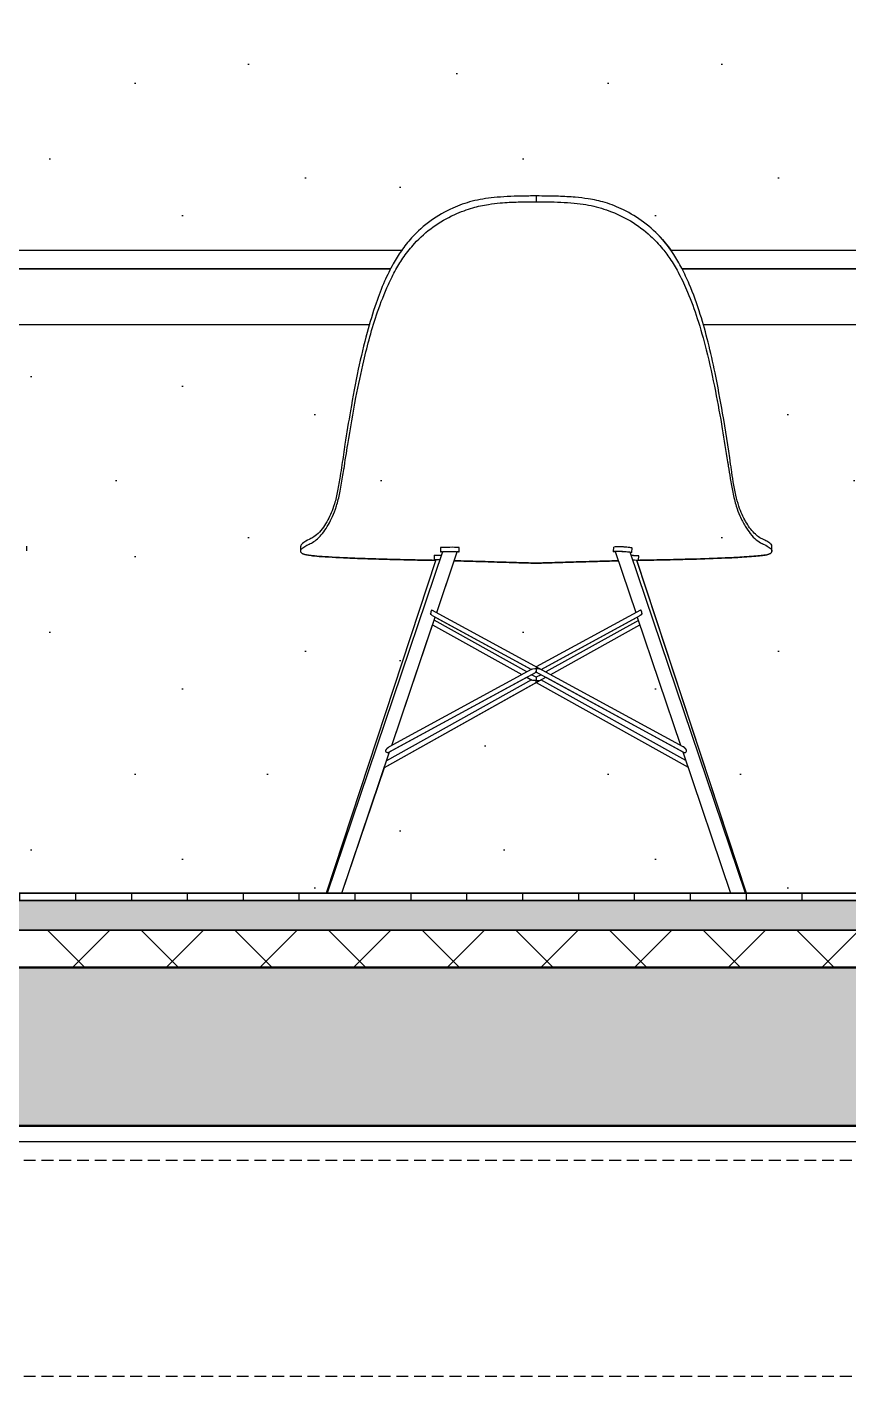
# Model space of a CAD drawing. Header units: millimetres. Extents: x -100 to 224448, y 0 to 22177.
# Drawn here: x 77303 to 78185, y 16332 to 17780 of the extents above; entities that cross this region are included whole.
import ezdxf

# ---------------------------------------------------------------- set-up
doc = ezdxf.new("R2010")
doc.units = ezdxf.units.MM
doc.linetypes.add('DASHED', pattern=[19.05, 12.7, -6.35])
doc.layers.get('0').update_dxf_attribs({"true_color": 0xdfdfdf})
for name, color, linetype in [('Background_0', 7, 'Continuous'), ('Boundary_Floor_ Ceramic Tiles', 7, 'Continuous'), ('Boundary_Insulation_ Extruded Polystyrene', 42, 'Continuous'), ('Boundary_Screed', 7, 'Continuous'), ('Elevation_Plaster_ Cement', 7, 'Continuous'), ('Fill_Concrete_ Reinforced', 85, 'Continuous'), ('Fill_Floor_ Ceramic Tiles', 251, 'Continuous'), ('Fill_Insulation_ Extruded Polystyrene', 42, 'Continuous'), ('Fill_Screed', 251, 'Continuous'), ('Viewport border', 7, 'Continuous')]:
    doc.layers.add(name, color=color, linetype=linetype)
for name, color, linetype, lineweight in [('Background_Concrete_ Reinforced', 7, 'Continuous', 9), ('Background_Floor_ Ceramic Tiles', 7, 'Continuous', 9), ('Background_Insulation_ Extruded Polystyrene', 7, 'Continuous', 9), ('Background_Screed', 7, 'Continuous', 9), ('Boundary_Concrete_ Reinforced', 99, 'Continuous', 50)]:
    doc.layers.add(name, color=color, linetype=linetype, lineweight=lineweight)
doc.layers.add('BIM_ROOM_LINES', color=7, linetype='Continuous', plot=False)

# ---------------------------------------------------------------- blocks, each defined once
blk = doc.blocks.new("AA'__section__..%5CMainBuilding.dwg", base_point=(4426.8, -9050, 0))
at = {"layer": 'Elevation_Plaster_ Cement'}
h = blk.add_hatch(dxfattribs=at)
h.set_pattern_fill('DOTS2', color=256, scale=20, style=0)
h.paths.add_polyline_path([(10745.9, 9940), (10745.9, 8490), (10895.9, 8490), (10895.9, 10921.7), (6212.9, 10507.1), (6212.9, 7800), (7414.1, 7800), (7508.5, 8470), (7308.5, 8470), (7308.5, 8490), (7823.1, 8490), (8099.6, 8505.2, -0.035668), (8112, 8490), (8623.1, 8490), (8899.6, 8505.2, -0.035668), (8912, 8490), (9423.1, 8490), (9699.6, 8505.2, -0.035668), (9712, 8490), (9945.9, 8490), (9945.9, 9940)])
h = blk.add_hatch(dxfattribs=at)
h.set_pattern_fill('DOTS2', color=256, scale=20, style=0)
h.paths.add_polyline_path([(8588.1, 8410), (8146.9, 8410), (8075.6, 8157.1), (8193.3, 7800), (8541.8, 7800), (8659.5, 8157.1)])
h = blk.add_hatch(dxfattribs=at)
h.set_pattern_fill('DOTS2', color=256, scale=20, style=0)
h.paths.add_polyline_path([(9388.1, 8410), (8946.9, 8410), (8875.6, 8157.1), (8993.3, 7800), (9341.8, 7800), (9459.5, 8157.1)])
h = blk.add_hatch(dxfattribs=at)
h.set_pattern_fill('DOTS2', color=256, scale=20, style=0)
h.paths.add_polyline_path([(8679.3, 8156.6), (8660.6, 8101.1), (8767.5, 8042.9), (8874.3, 8101), (8855.5, 8156.6)])
h = blk.add_hatch(dxfattribs=at)
h.set_pattern_fill('DOTS2', color=256, scale=20, style=0)
h.paths.add_polyline_path([(8658.9, 8096.3), (8657.8, 8092.8), (8757.3, 8037.3), (8762.3, 8040), (8761.6, 8040.4)])
h = blk.add_hatch(dxfattribs=at)
h.set_pattern_fill('DOTS2', color=256, scale=20, style=0)
h.paths.add_polyline_path([(8875.9, 8096.2), (8772.8, 8040), (8777.8, 8037.3), (8877.1, 8092.7)])
h = blk.add_hatch(dxfattribs=at)
h.set_pattern_fill('DOTS2', color=256, scale=20, style=0)
h.paths.add_polyline_path([(8656.1, 8088), (8612.3, 7958.4), (8752.1, 8034.5)])
h = blk.add_hatch(dxfattribs=at)
h.set_pattern_fill('DOTS2', color=256, scale=20, style=0)
h.paths.add_polyline_path([(8878.7, 8087.9), (8783, 8034.5), (8922.5, 7958.6)])
h = blk.add_hatch(dxfattribs=at)
h.set_pattern_fill('DOTS2', color=256, scale=20, style=0)
h.paths.add_polyline_path([(8767.5, 8037.2), (8762.5, 8034.4), (8767.5, 8031.6), (8772.6, 8034.4), (8771.5, 8035)])
h = blk.add_hatch(dxfattribs=at)
h.set_pattern_fill('DOTS2', color=256, scale=20, style=0)
h.paths.add_polyline_path([(8604.4, 7934.9), (8558.7, 7800), (8976.2, 7800), (8930.5, 7935.1), (8767.5, 8025.9)])
h = blk.add_hatch(dxfattribs=at)
h.set_pattern_fill('DOTS2', color=256, scale=20, style=0)
h.paths.add_polyline_path([(8610, 7951.5), (8606.7, 7942), (8762.4, 8028.8), (8757.3, 8031.6)])
h = blk.add_hatch(dxfattribs=at)
h.set_pattern_fill('DOTS2', color=256, scale=20, style=0)
h.paths.add_polyline_path([(8924.9, 7951.6), (8777.8, 8031.6), (8772.9, 8028.9), (8772.7, 8028.8), (8928.1, 7942.1)])
at = {"layer": 'Fill_Concrete_ Reinforced', "extrusion": (1.66128e-17, 2.88827e-15, -1)}
h = blk.add_hatch(dxfattribs=at)
h.set_pattern_fill('CONCRETE1', color=256, scale=20, angle=15, style=0)
h.set_pattern_definition([(15, (-5595.9, -5200), (287.368, 497.736), [50.8, -355.6]), (105, (-5595.9, -5200), (-497.736, 287.368), [50.8, -355.6]), (150, (-5546.83, -5186.85), (-392.5523, -105.184), [71.842, -502.8944]), (15, (-5606, -4966.04), (287.368, 497.736), [50.8, -355.6]), (60, (-5574.9, -4984), (-105.184, 392.5523), [35.921, -538.8154]), (150, (-5574.9, -4984), (-392.5523, -105.184), [35.921, -538.8154]), (15, (-5485.1, -4828.46), (287.368, 497.736), [71.842, -334.558]), (60, (-5485.1, -4828.46), (-105.184, 392.5523), [50.8, -523.9364]), (150, (-5415.7, -4809.87), (-392.5523, -105.184), [50.8, -523.9364]), (105, (-5352.3, -5029.55), (-497.736, 287.368), [50.8, -355.6]), (60, (-5352.32, -5029.55), (-105.184, 392.5523), [35.921, -538.8154]), (150, (-5334.36, -4998.44), (-392.5523, -105.184), [35.921, -538.8154]), (15, (-5573.13, -5088.7), (287.368, 497.736), [25.4, -340.36]), (15, (-5305, -4911.7), (287.368, 497.736), [25.4, -340.36]), (105, (-5440.83, -4895.5), (-497.736, 287.368), [25.4, -340.36]), (150, (-5332.6, -5103.15), (-392.5523, -105.184), [35.921, -538.8154]), (150, (-5576.65, -4879.3), (-392.5523, -105.184), [35.921, -538.8154]), (60, (-5446.4, -5021.9), (-105.184, 392.5523), [35.921, -538.8154]), (105, (-5474.1, -5114.77), (-497.736, 287.368), [6.35, -400.05]), (105, (-5500.1, -4944.24), (-497.736, 287.368), [6.35, -400.05]), (105, (-5334.15, -4827.46), (-497.736, 287.368), [6.35, -400.05]), (105, (-5272.14, -5034.36), (-497.736, 287.368), [6.35, -400.05])])
h.paths.add_polyline_path([(-26015.9, 7550), (-5775.9, 7550), (-5775.9, 7720), (-5915.9, 7720), (-25875.9, 7720), (-26015.9, 7720)])
at = {"layer": 'Fill_Floor_ Ceramic Tiles', "extrusion": (2.10113e-17, -4.02994e-14, -1)}
h = blk.add_hatch(dxfattribs=at)
h.set_pattern_fill('_USER', color=256, scale=60, angle=90, style=0, pattern_type=0)
h.set_pattern_definition([(90, (-5595.9, -5200), (-60, -2e-13), [])])
h.paths.add_polyline_path([(-5915.9, 7800), (-25875.9, 7800), (-25875.9, 7792), (-5915.9, 7792)])
at = {"layer": 'Fill_Insulation_ Extruded Polystyrene', "extrusion": (2.11813e-17, 8.48409e-16, -1)}
h = blk.add_hatch(dxfattribs=at)
h.set_pattern_fill('INSULATION', color=256, scale=20, style=0)
h.set_pattern_definition([(45, (-5595.9, -5200), (-50.28943, 50.28943), []), (135, (-5595.9, -5200), (-50.28943, -50.28943), [])])
h.paths.add_polyline_path([(-5915.9, 7760), (-25875.9, 7760), (-25875.9, 7720), (-5915.9, 7720)])
at = {"layer": 'Fill_Screed', "extrusion": (2.11813e-17, 1.06051e-15, -1)}
h = blk.add_hatch(dxfattribs=at)
h.set_pattern_fill('SCREED', color=256, scale=20, angle=15, style=0)
h.set_pattern_definition([(15, (-5595.9, -5200), (915.6406, 508.3053), [-127, 0, -381, 0]), (15, (-5599.19, -5187.73), (915.6406, 508.3053), [-50.8, 0, -177.8, 0, -91.44, 0, -381, 0]), (15, (-5602.47, -5175.47), (915.6406, 508.3053), [-25.4, 0, -127, 0, -127, 0, -279.4, 0, -91.44, 0]), (15, (-5605.76, -5163.2), (915.6406, 508.3053), [-91.44, 0, -406.4, 0]), (15, (-5609.05, -5150.93), (915.6406, 508.3053), [-304.8, 0, -304.8, 0]), (15, (-5612.34, -5138.66), (915.6406, 508.3053), [-431.8, 0]), (15, (-5615.62, -5126.4), (915.6406, 508.3053), [-127, 0, -558.8, 0]), (15, (-5618.9, -5114.13), (915.6406, 508.3053), [-177.8, 0, -101.6, 0]), (15, (-5622.2, -5101.86), (915.6406, 508.3053), [-254, 0]), (15, (-5628.77, -5077.33), (915.6406, 508.3053), [-35.56, 0, -381, 0, -228.6, 0]), (15, (-5632.06, -5065.06), (915.6406, 508.3053), [-50.8, 0, -5.08, 0, -127, 0]), (15, (-5635.34, -5052.8), (915.6406, 508.3053), [-25.4, 0, -330.2, 0, -381, 0]), (15, (-5638.63, -5040.53), (915.6406, 508.3053), [-254, 0]), (15, (-5641.92, -5028.26), (915.6406, 508.3053), [-127, 0, -533.4, 0]), (15, (-5648.5, -5003.72), (915.6406, 508.3053), [-609.6, 0]), (15, (-5651.78, -4991.46), (915.6406, 508.3053), [-127, 0, -10.16, 0, -177.8, 0]), (15, (-5655.07, -4979.2), (915.6406, 508.3053), [-35.56, 0, -254, 0, -101.6, 0, -177.8, 0, -203.2, 0]), (15, (-5658.35, -4966.92), (915.6406, 508.3053), [-76.2, 0, -101.6, 0, -254, 0, -10.16, 0, -127, 0]), (15, (-5661.64, -4954.65), (915.6406, 508.3053), [-254, 0])])
h.paths.add_polyline_path([(-5915.9, 7792), (-25875.9, 7792), (-25875.9, 7760), (-5915.9, 7760)])
at = {"linetype": 'DASHED', "extrusion": (0, 1, 1.06547e-32)}
for p, q in [((8767.5, 8548.2), (8767.5, 8542.1)), ((6197.9, 7513.4), (10895.9, 7513.4)), ((6197.9, 7281.6), (10895.9, 7281.6))]:
    blk.add_line(p, q, dxfattribs=at)
blk.add_line((5427.9, 7800), (41613.9, 7800))
blk.add_line((5427.9, 7800), (41613.9, 7800))
at = {"layer": 'Background_0', "extrusion": (0, 1, 1.06547e-32)}
for p, q in [((8112, 8490), (8623.1, 8490)), ((8912, 8490), (9423.1, 8490)), ((8611, 8470), (8124.1, 8470)), ((8124.1, 8470), (8611, 8470)), ((9411, 8470), (8924.1, 8470)), ((8924.1, 8470), (9411, 8470)), ((8588.1, 8410), (8146.9, 8410)), ((8588.1, 8410), (8146.9, 8410)), ((9388.1, 8410), (8946.9, 8410)), ((9388.1, 8410), (8946.9, 8410)), ((8664.7, 8170.9), (8664.7, 8166.3)), ((8684.7, 8166.3), (8684.7, 8170.9)), ((8850.4, 8171.3), (8850.2, 8166.7)), ((8870.2, 8165.8), (8870.4, 8170.3)), ((8659.7, 8157.7), (8541.8, 7800)), ((8666.8, 8166.3), (8542.9, 7800)), ((8657.7, 8162.4), (8657.7, 8157.8)), ((8660.6, 8101.1), (8682.6, 8166.3)), ((8660.6, 8101.1), (8679.3, 8156.6)), ((8852.1, 8166.5), (8874.3, 8101)), ((8992, 7800), (8868.2, 8165.9)), ((8871, 8157.6), (8872.8, 8157.5)), ((8871, 8157.6), (8877.4, 8157.3)), ((8872.8, 8157.5), (8875.3, 8157.4)), ((8993.3, 7800), (8875.4, 8157.4)), ((8993.3, 7800), (8875.6, 8157.1)), ((8877.4, 8157.3), (8877.6, 8161.8)), ((8612.3, 7958.4), (8658.9, 8096.3)), ((8925.4, 7957), (8655.5, 8103.8)), ((8656.4, 8097.7), (8761.6, 8040.4)), ((8657.8, 8092.8), (8658.9, 8096.3)), ((8658.9, 8096.3), (8762.3, 8040)), ((8879.4, 8103.7), (8767.5, 8042.9)), ((8772.8, 8040), (8878.5, 8097.6)), ((8772.8, 8040), (8875.9, 8096.2)), ((8875.9, 8096.2), (8922.5, 7958.6)), ((8612.3, 7958.4), (8656.1, 8088)), ((8656.1, 8088), (8752.1, 8034.5)), ((8656.1, 8088), (8752.1, 8034.5)), ((8757.3, 8037.3), (8657.8, 8092.8)), ((8877.1, 8092.7), (8777.8, 8037.3)), ((8783, 8034.5), (8878.7, 8087.9)), ((8783, 8034.5), (8878.7, 8087.9)), ((8608.6, 7950.7), (8767.5, 8037.2)), ((8762.9, 8040.3), (8609.4, 7956.9)), ((8762.5, 8034.4), (8767.5, 8037.2)), ((8766.4, 8037.8), (8926.2, 7950.9)), ((8767.5, 8041), (8767.5, 8040)), ((8767.5, 8037.2), (8771.5, 8035)), ((8604.4, 7934.9), (8777.8, 8031.6)), ((8604.4, 7934.9), (8767.5, 8025.9)), ((8762.4, 8028.8), (8606.7, 7942)), ((8610, 7951.5), (8757.3, 8031.6)), ((8757.3, 8031.6), (8762.4, 8028.8)), ((8757.3, 8031.6), (8762.8, 8028.6)), ((8767.5, 8031.6), (8762.5, 8034.4)), ((8772.6, 8034.4), (8767.5, 8031.6)), ((8767.5, 8031.6), (8767.5, 8029)), ((8767.5, 8029), (8767.5, 8028)), ((8767.5, 8025.9), (8767.5, 8028)), ((8767.5, 8025.9), (8930.5, 7935.1)), ((8767.5, 8025.9), (8930.5, 7935.1)), ((8928.1, 7942.1), (8772.3, 8028.9)), ((8772.9, 8028.9), (8777.8, 8031.6)), ((8777.8, 8031.6), (8924.9, 7951.6)), ((8558.7, 7800), (8610, 7951.5)), ((8606.7, 7942), (8610, 7951.5)), ((8924.9, 7951.6), (8976.2, 7800)), ((8558.7, 7800), (8604.4, 7934.9)), ((10895.9, 7550), (6197.9, 7550)), ((6197.9, 7533.3), (10895.9, 7533.3))]:
    blk.add_line(p, q, dxfattribs=at)
at = {"layer": 'Background_0', "extrusion": (-1.74004e-16, 1.06547e-32, -1)}
for centre, radius, start, end in [((-8799.4, 8410.8), 137.7, 136.6926, 144.8637), ((-8663.6, 8109), 13.5, 302.7381, 316.0829), ((-8607.9, 7952.6), 1.99, 296.5514, 344.4291)]:
    blk.add_arc(centre, radius, start, end, dxfattribs=at)
at = {"layer": 'Background_0'}
for centre, radius, start, end in [((8677.2, 8027.4, 0), 143.7, 87.0083, 90.9973), ((8853.3, 8155.2), 16.4, 88.1779, 99.3618), ((8926.9, 7952.4), 1.63, 243.8348, 303.5316), ((8926.9, 7952.8), 2.01, 297.2959, 344.3226)]:
    blk.add_arc(centre, radius, start, end, dxfattribs=at)
at = {"layer": 'Background_0', "extrusion": (-4.42351e-16, 1.19761e-17, -1)}
for start_param, end_param in [(-0.002953, 3.138639), (5.619983, 6.280232), (3.141611, 3.750605), (9.421825, 9.424796)]:
    blk.add_ellipse((8860.2, 8166.2), major_axis=(-9.99, 0.45), ratio=0.069694, start_param=start_param, end_param=end_param, dxfattribs=at)
at = {"layer": 'Background_0', "extrusion": (-1.74004e-16, 1.38667e-32, -1)}
for start_param, end_param in [(6.25873, 7.115321), (0.832136, 2.472617), (2.472617, 3.117475)]:
    blk.add_ellipse((8860.2, 8166.2), major_axis=(-8.01, 0.3), ratio=0.068313, start_param=start_param, end_param=end_param, dxfattribs=at)
at = {"layer": 'Background_0', "extrusion": (-1.74004e-16, 1.06547e-32, -1)}
for centre, major_axis, ratio, start_param, end_param in [((8667.7, 8157.8), (10, 0), 0.044485, 3.141593, 4.343124), ((8667.7, 8157.8), (10, 0), 0.044485, 2.49566, 3.141593), ((8767.5, 8028.8), (-4.96, 0), 0.150863, 5.060577, 6.018523), ((8767.5, 8028.8), (-4.96, 0), 0.150863, 4.712389, 5.060577)]:
    blk.add_ellipse(centre, major_axis=major_axis, ratio=ratio, start_param=start_param, end_param=end_param, dxfattribs=at)
at = {"layer": 'Background_0', "extrusion": (-1.62784e-13, -8.29047e-16, -1)}
for start_param, end_param in [(3.157112, 3.991124), (3.991124, 4.233039)]:
    blk.add_ellipse((8667.7, 8157.8), major_axis=(7.91, 0.04), ratio=0.044833, start_param=start_param, end_param=end_param, dxfattribs=at)
at = {"layer": 'Background_0', "extrusion": (-9.11092e-14, -1.808e-19, -1)}
for start_param, end_param in [(-0.000001, 1.570953), (5.634555, 6.283184), (1.570953, 3.141592), (3.141592, 3.807343)]:
    blk.add_ellipse((8674.7, 8166.3), major_axis=(-10, 0), ratio=0.02531, start_param=start_param, end_param=end_param, dxfattribs=at)
at = {"layer": 'Background_0', "extrusion": (-1.12772e-15, 2.76083e-18, -1)}
for start_param, end_param in [(3.148971, 3.932856), (3.932856, 5.433967), (5.433967, 6.279242)]:
    blk.add_ellipse((8674.7, 8166.3), major_axis=(7.91, -0.02), ratio=0.025509, start_param=start_param, end_param=end_param, dxfattribs=at)
at = {"layer": 'Background_0', "extrusion": (-1.88013e-16, -1.69008e-22, -1)}
for start_param, end_param in [(3.468422, 4.364278), (4.364278, 4.712465)]:
    blk.add_ellipse((8767.5, 8040), major_axis=(4.96, 0), ratio=0.184074, start_param=start_param, end_param=end_param, dxfattribs=at)
at = {"layer": 'Background_0', "extrusion": (-1.59995e-16, 1.69008e-22, -1)}
for start_param, end_param in [(1.570873, 1.91906), (1.91906, 2.814763)]:
    blk.add_ellipse((8767.5, 8040), major_axis=(-4.96, 0), ratio=0.184074, start_param=start_param, end_param=end_param, dxfattribs=at)
at = {"layer": 'Background_0'}
for start_param, end_param in [(1.570796, 1.918984), (1.918984, 2.876931)]:
    blk.add_ellipse((8767.5, 8028.8), major_axis=(-4.96, 0), ratio=0.150863, start_param=start_param, end_param=end_param, dxfattribs=at)
for points, degree, knots in [([(8767.5, 8548.2), (8762.1, 8548.2), (8756.6, 8548.2), (8746.3, 8548), (8741.3, 8547.8), (8726.3, 8547), (8717.8, 8546.2), (8706.3, 8544.3), (8702.4, 8543.5), (8694.9, 8541.6), (8691.5, 8540.5), (8684.5, 8538.1), (8681.2, 8536.7), (8669.6, 8531.4), (8661.8, 8527), (8646.8, 8516.3), (8639.9, 8510.1), (8629.6, 8498.8), (8626, 8494.2), (8619.5, 8484.9), (8616.6, 8480.2), (8610.5, 8469.4), (8607.5, 8463.1), (8601.3, 8449.1), (8598.2, 8441.1), (8591.9, 8422.8), (8588.7, 8412.3), (8582.3, 8388.7), (8579.2, 8375.4), (8573.3, 8347.5), (8570.5, 8332.5), (8565.9, 8305.8), (8563.9, 8293.7), (8561, 8274.4), (8559.9, 8267.1), (8558.2, 8255.9), (8557.6, 8251.6), (8556.1, 8242.1), (8555.2, 8236.8), (8553.2, 8226.8), (8552.1, 8222.2), (8549.6, 8213.9), (8548.5, 8210.8), (8546.2, 8205.4), (8545, 8202.9), (8542.1, 8197.6), (8540.5, 8195), (8536.9, 8190), (8535, 8187.7), (8531.1, 8183.8), (8529.1, 8182.5), (8526, 8180.6), (8524.7, 8180.1), (8521, 8178.3), (8519.1, 8177.2), (8516, 8175), (8515, 8174), (8514.5, 8172.8), (8514.5, 8172.5), (8514.5, 8172.2)], 3, [0, 0, 0, 0, 16.330716, 16.330716, 31.10748, 31.10748, 61.512893, 61.512893, 77.35221, 77.35221, 92.1238, 92.1238, 107.017959, 107.017959, 145.130915, 145.130915, 185.659571, 185.659571, 211.144639, 211.144639, 234.597358, 234.597358, 264.247955, 264.247955, 298.978933, 298.978933, 343.832824, 343.832824, 398.464099, 398.464099, 458.814973, 458.814973, 507.488234, 507.488234, 537.236482, 537.236482, 553.138672, 553.138672, 573.955597, 573.955597, 593.482799, 593.482799, 611.422984, 611.422984, 630.807534, 630.807534, 655.718862, 655.718862, 687.134652, 687.134652, 723.883084, 723.883084, 754.468186, 754.468186, 822.843285, 822.843285, 908.971704, 908.971704, 939.060242, 939.060242, 939.060242, 939.060242]), ([(9020.6, 8172.2), (9020.6, 8172.9), (9020.3, 8173.6), (9018.9, 8175.1), (9017.8, 8176), (9015, 8177.7), (9013.4, 8178.6), (9009.9, 8180.3), (9008.2, 8181), (9004.8, 8183.3), (9003.2, 8184.6), (8999.9, 8188), (8998.3, 8189.9), (8995.2, 8194.1), (8993.8, 8196.3), (8991, 8201.1), (8989.7, 8203.6), (8987.2, 8209.2), (8986.1, 8212), (8983.9, 8219), (8982.8, 8222.9), (8980.8, 8231.7), (8979.9, 8236.6), (8978.3, 8245.9), (8977.7, 8250.4), (8976.7, 8256.7), (8976.5, 8258.6), (8973.5, 8278.6), (8970.7, 8297.1), (8965.1, 8329.5), (8962.4, 8344.1), (8957.2, 8369.4), (8954.7, 8380.4), (8949.5, 8401.2), (8946.7, 8411.2), (8940.1, 8432.1), (8936.2, 8443.2), (8929.3, 8459.4), (8926.6, 8465.1), (8921.1, 8475.7), (8918.2, 8480.7), (8911.5, 8491), (8907.5, 8496.3), (8897, 8508.3), (8890.3, 8514.6), (8876, 8525.2), (8868.8, 8529.6), (8857.9, 8534.9), (8854.6, 8536.4), (8848.1, 8539), (8844.8, 8540.2), (8835.4, 8542.9), (8829.4, 8544.2), (8818.7, 8545.9), (8814, 8546.4), (8803.4, 8547.3), (8797.3, 8547.7), (8783.3, 8548.1), (8775.4, 8548.2), (8767.5, 8548.2)], 3, [383.319442, 383.319442, 383.319442, 383.319442, 419.22789, 419.22789, 453.909185, 453.909185, 482.097896, 482.097896, 502.375549, 502.375549, 518.270199, 518.270199, 532.247994, 532.247994, 543.910889, 543.910889, 554.554307, 554.554307, 564.834948, 564.834948, 576.338436, 576.338436, 589.397144, 589.397144, 600.98443, 600.98443, 605.77919, 605.77919, 650.931093, 650.931093, 686.958256, 686.958256, 714.797523, 714.797523, 740.438477, 740.438477, 770.035685, 770.035685, 786.5812, 786.5812, 801.648134, 801.648134, 819.550519, 819.550519, 844.362973, 844.362973, 866.825831, 866.825831, 875.712827, 875.712827, 884.748356, 884.748356, 900.216743, 900.216743, 911.686824, 911.686824, 926.688446, 926.688446, 946.041088, 946.041088, 946.041088, 946.041088]), ([(8514.5, 8167.2), (8514.5, 8167.9), (8514.8, 8168.6), (8516.2, 8170.2), (8517.3, 8171), (8519.7, 8172.4), (8520.4, 8172.9), (8522, 8173.7), (8522.7, 8174.1), (8525, 8175.2), (8526.8, 8176), (8530.4, 8178.3), (8532.1, 8179.7), (8535.7, 8183.3), (8537.5, 8185.3), (8542.7, 8192.4), (8546, 8198), (8550.1, 8207.2), (8551.5, 8210.8), (8554.3, 8219.9), (8555.5, 8224.6), (8557.7, 8234.9), (8558.6, 8240.6), (8560, 8249.1), (8560.5, 8251.9), (8560.9, 8255.1), (8561, 8255.4), (8561.5, 8258.9), (8562.2, 8263.3), (8563.7, 8273), (8564.4, 8277.3), (8567.8, 8298.1), (8570.7, 8315.3), (8576.4, 8345.1), (8579.2, 8358.4), (8584.3, 8380), (8586.4, 8388.5), (8591.3, 8406), (8594, 8415), (8600.5, 8433.8), (8604.4, 8443.7), (8611.2, 8458.6), (8613.9, 8464), (8619.5, 8474), (8622.4, 8478.7), (8629, 8488), (8632.7, 8492.7), (8642.8, 8503.8), (8649.5, 8509.8), (8663.9, 8520.1), (8671.5, 8524.5), (8682.9, 8529.7), (8686.4, 8531.1), (8693, 8533.6), (8696.2, 8534.6), (8704.8, 8537.1), (8710.3, 8538.3), (8720.3, 8539.8), (8724.6, 8540.3), (8735.3, 8541.3), (8741.8, 8541.6), (8754.6, 8542), (8761.1, 8542.1), (8767.5, 8542.1)], 3, [282.763591, 282.763591, 282.763591, 282.763591, 312.946334, 312.946334, 342.237182, 342.237182, 354.170816, 354.170816, 363.917289, 363.917289, 381.338568, 381.338568, 395.33515, 395.33515, 407.61727, 407.61727, 430.080656, 430.080656, 440.322272, 440.322272, 449.714576, 449.714576, 460.205087, 460.205087, 465.478589, 465.478589, 466.022667, 466.022667, 471.620418, 471.620418, 476.011063, 476.011063, 493.219473, 493.219473, 506.849549, 506.849549, 515.862672, 515.862672, 525.507293, 525.507293, 536.48913, 536.48913, 543.006963, 543.006963, 548.952309, 548.952309, 555.470742, 555.470742, 565.407649, 565.407649, 574.735651, 574.735651, 578.727853, 578.727853, 582.166627, 582.166627, 588.043547, 588.043547, 592.326401, 592.326401, 598.712778, 598.712778, 605.095063, 605.095063, 605.095063, 605.095063]), ([(8767.5, 8542.1), (8772.8, 8542.1), (8778.1, 8542), (8788, 8541.8), (8792.7, 8541.6), (8807.5, 8540.8), (8816, 8539.8), (8827.3, 8537.7), (8831, 8536.8), (8838.3, 8534.8), (8841.9, 8533.6), (8853.5, 8529.4), (8861.2, 8525.7), (8876.4, 8516.7), (8883.6, 8511.3), (8894.9, 8501), (8899.2, 8496.4), (8906.3, 8487.7), (8909.3, 8483.6), (8915.2, 8474.6), (8918.1, 8469.7), (8924.1, 8458.3), (8927.2, 8451.6), (8933.8, 8435.8), (8937.3, 8426.3), (8943.9, 8405.8), (8947.1, 8394.5), (8953.7, 8368.5), (8956.9, 8353.5), (8962.5, 8325.3), (8965, 8311.6), (8969.2, 8286.5), (8971.1, 8274.6), (8973, 8262.6), (8973, 8262.3), (8973.3, 8260.7), (8973.5, 8259.4), (8974.3, 8254.1), (8975, 8249.6), (8976.5, 8240), (8977.4, 8235), (8979.5, 8225), (8980.8, 8220), (8983.4, 8211.6), (8984.6, 8208.1), (8987.8, 8200.7), (8989.8, 8197.1), (8993.6, 8190.7), (8995.5, 8188.1), (8999.5, 8183), (9001.6, 8180.9), (9005.9, 8177.3), (9008, 8176.2), (9010, 8175.2), (9010.1, 8175.2), (9010.3, 8175.1), (9010.4, 8175), (9011, 8174.7), (9011.6, 8174.5), (9014.6, 8173), (9016.4, 8171.9), (9019.3, 8169.8), (9020.2, 8168.8), (9020.6, 8167.7), (9020.6, 8167.5), (9020.6, 8167.2)], 3, [0, 0, 0, 0, 15.757403, 15.757403, 29.876397, 29.876397, 60.217719, 60.217719, 75.46174, 75.46174, 90.562825, 90.562825, 125.839789, 125.839789, 163.867976, 163.867976, 190.519789, 190.519789, 211.865338, 211.865338, 235.763088, 235.763088, 265.954633, 265.954633, 307.364462, 307.364462, 355.194579, 355.194579, 416.705843, 416.705843, 471.979401, 471.979401, 520.298129, 520.298129, 521.624643, 521.624643, 526.823515, 526.823515, 544.103524, 544.103524, 563.656539, 563.656539, 584.557398, 584.557398, 601.424977, 601.424977, 623.265169, 623.265169, 644.944271, 644.944271, 671.508634, 671.508634, 703.87251, 703.87251, 706.216719, 706.216719, 707.493232, 707.493232, 717.983679, 717.983679, 768.236516, 768.236516, 830.243831, 830.243831, 846.973844, 846.973844, 846.973844, 846.973844]), ([(8659.5, 8157.1), (8654.5, 8157.2), (8649.6, 8157.3), (8638.2, 8157.5), (8631.7, 8157.7), (8620.2, 8157.9), (8615.2, 8158), (8602.2, 8158.4), (8594.3, 8158.6), (8579, 8159.1), (8571.7, 8159.3), (8553.2, 8160.2), (8542.5, 8160.8), (8530.6, 8161.7), (8527.7, 8162), (8521.5, 8162.7), (8519.2, 8163.2), (8517.1, 8163.9), (8516.6, 8164.2), (8516.1, 8164.5), (8516, 8164.7), (8515.5, 8165.1), (8515.1, 8165.5), (8514.6, 8166.4), (8514.5, 8166.8), (8514.5, 8167.2)], 3, [76.426733, 76.426733, 76.426733, 76.426733, 87.021319, 87.021319, 100.881195, 100.881195, 111.823793, 111.823793, 129.522232, 129.522232, 147.124892, 147.124892, 176.267547, 176.267547, 190.24467, 190.24467, 218.44689, 218.44689, 233.779419, 233.779419, 242.229448, 242.229448, 262.825084, 262.825084, 282.763591, 282.763591, 282.763591, 282.763591]), ([(8674.7, 8171), (8674, 8171), (8673.3, 8171), (8671.6, 8171), (8670.5, 8171), (8668.4, 8171), (8667.5, 8171), (8665.9, 8170.9), (8665.4, 8170.9), (8664.8, 8170.9), (8664.7, 8170.9), (8664.7, 8170.9)], 3, [40.11391, 40.11391, 40.11391, 40.11391, 42.198465, 42.198465, 45.490052, 45.490052, 49.470858, 49.470858, 53.241932, 53.241932, 55.868372, 55.868372, 55.868372, 55.868372]), ([(8850.4, 8171.3), (8850.4, 8171.3), (8850.4, 8171.3), (8850.4, 8171.3), (8850.5, 8171.4), (8850.5, 8171.4), (8850.6, 8171.4), (8850.6, 8171.4), (8850.6, 8171.4), (8850.6, 8171.4)], 5, [55.974825, 55.974825, 55.974825, 55.974825, 55.974825, 55.974825, 57.597071, 57.597071, 57.597071, 57.597071, 58.30743, 58.30743, 58.30743, 58.30743, 58.30743, 58.30743]), ([(8870.4, 8170.3), (8870.4, 8170.3), (8870.3, 8170.4), (8869.9, 8170.5), (8869.5, 8170.6), (8868.3, 8170.8), (8867.4, 8170.9), (8865.3, 8171.1), (8864.2, 8171.2), (8861.7, 8171.4), (8860.4, 8171.5), (8857.8, 8171.6), (8856.5, 8171.6), (8854.8, 8171.6), (8854.3, 8171.6), (8853.8, 8171.6)], 3, [40.11391, 40.11391, 40.11391, 40.11391, 42.198465, 42.198465, 45.490052, 45.490052, 49.470858, 49.470858, 53.241932, 53.241932, 57.120542, 57.120542, 61.131352, 61.131352, 63.001634, 63.001634, 63.001634, 63.001634]), ([(8875.6, 8157.1), (8883.7, 8157.3), (8891.8, 8157.4), (8904.9, 8157.7), (8909.9, 8157.8), (8921.6, 8158.1), (8928.2, 8158.2), (8947.3, 8158.8), (8959.3, 8159.2), (8976.7, 8159.9), (8982.7, 8160.2), (8995.6, 8161), (9002.3, 8161.5), (9009.5, 8162.2), (9011.6, 8162.5), (9015.8, 8163.2), (9017.2, 8163.6), (9018.7, 8164.3), (9019.1, 8164.6), (9019.7, 8165.2), (9019.9, 8165.5), (9020.4, 8166.2), (9020.6, 8166.7), (9020.6, 8167.2)], 3, [846.973844, 846.973844, 846.973844, 846.973844, 883.400297, 883.400297, 906.325708, 906.325708, 936.754234, 936.754234, 996.196077, 996.196077, 1029.572861, 1029.572861, 1075.939805, 1075.939805, 1098.36333, 1098.36333, 1128.405681, 1128.405681, 1155.194971, 1155.194971, 1175.247625, 1175.247625, 1214.211174, 1214.211174, 1214.211174, 1214.211174]), ([(9020.6, 8167.2), (9020.6, 8166.7), (9020.4, 8166.2), (9019.9, 8165.5), (9019.7, 8165.2), (9019.1, 8164.6), (9018.7, 8164.3), (9017.2, 8163.6), (9015.8, 8163.2), (9011.6, 8162.5), (9009.5, 8162.2), (9002.3, 8161.5), (8995.6, 8161), (8982.7, 8160.2), (8976.7, 8159.9), (8959.3, 8159.2), (8947.3, 8158.8), (8928.2, 8158.2), (8921.6, 8158.1), (8909.9, 8157.8), (8904.9, 8157.7), (8891.8, 8157.4), (8883.7, 8157.3), (8875.6, 8157.1)], 3, [846.973844, 846.973844, 846.973844, 846.973844, 885.937392, 885.937392, 905.990047, 905.990047, 932.779336, 932.779336, 962.821687, 962.821687, 985.245212, 985.245212, 1031.612156, 1031.612156, 1064.98894, 1064.98894, 1124.430783, 1124.430783, 1154.85931, 1154.85931, 1177.784721, 1177.784721, 1214.211173, 1214.211173, 1214.211173, 1214.211173]), ([(8515.7, 8164.9), (8515.7, 8164.9), (8515.8, 8164.8), (8516, 8164.7), (8516.1, 8164.5), (8516.6, 8164.2), (8517.1, 8163.9), (8519.2, 8163.2), (8521.5, 8162.7), (8527.7, 8162), (8530.6, 8161.7), (8542.5, 8160.8), (8553.2, 8160.2), (8571.7, 8159.3), (8579, 8159.1), (8594.3, 8158.6), (8602.2, 8158.4), (8615.2, 8158), (8620.2, 8157.9), (8631.7, 8157.7), (8638.2, 8157.5), (8649.6, 8157.3), (8654.5, 8157.2), (8659.5, 8157.1)], 3, [76.426734, 76.426734, 76.426734, 76.426734, 79.126502, 79.126502, 87.576531, 87.576531, 102.909059, 102.909059, 131.111279, 131.111279, 145.088402, 145.088402, 174.231058, 174.231058, 191.833718, 191.833718, 209.532156, 209.532156, 220.474755, 220.474755, 234.334631, 234.334631, 244.929215, 244.929215, 244.929215, 244.929215]), ([(8657.7, 8162.4), (8657.7, 8162.4), (8657.7, 8162.4), (8657.9, 8162.5), (8658.3, 8162.5), (8659.3, 8162.6), (8659.7, 8162.7), (8660.1, 8162.7)], 3, [55.866795, 55.866795, 55.866795, 55.866795, 57.120542, 57.120542, 61.131352, 61.131352, 63.001634, 63.001634, 63.001634, 63.001634]), ([(8660.1, 8162.7), (8660.9, 8162.7), (8661.9, 8162.8), (8663.8, 8162.8), (8664.7, 8162.8), (8665.6, 8162.8)], 3, [0, 0, 0, 0, 3.736532, 3.736532, 6.556741, 6.556741, 6.556741, 6.556741]), ([(8679.3, 8156.6), (8681.7, 8156.5), (8684.1, 8156.5), (8695.1, 8156.2), (8703.8, 8156), (8721.2, 8155.4), (8729.8, 8155.2), (8745.4, 8154.7), (8752.3, 8154.5), (8762.6, 8154.2), (8765.1, 8154.2), (8767.5, 8154.2)], 3, [0, 0, 0, 0, 4.827806, 4.827806, 22.88866, 22.88866, 40.965373, 40.965373, 55.292181, 55.292181, 62.635254, 62.635254, 62.635254, 62.635254]), ([(8767.5, 8154.2), (8765.1, 8154.2), (8762.6, 8154.2), (8752.3, 8154.5), (8745.4, 8154.7), (8729.8, 8155.2), (8721.2, 8155.4), (8703.8, 8156), (8695.1, 8156.2), (8684.1, 8156.5), (8681.7, 8156.5), (8679.3, 8156.6)], 3, [0, 0, 0, 0, 7.343073, 7.343073, 21.669881, 21.669881, 39.746594, 39.746594, 57.807447, 57.807447, 62.635254, 62.635254, 62.635254, 62.635254]), ([(8767.5, 8154.2), (8769.4, 8154.2), (8771.4, 8154.2), (8774.9, 8154.3), (8776.9, 8154.4), (8782.7, 8154.5), (8786.5, 8154.6), (8797.9, 8155), (8805.5, 8155.2), (8818.1, 8155.6), (8823.2, 8155.7), (8835, 8156.1), (8841.7, 8156.2), (8850.8, 8156.5), (8853.2, 8156.5), (8855.5, 8156.6)], 3, [1243.644909, 1243.644909, 1243.644909, 1243.644909, 1253.980064, 1253.980064, 1262.92384, 1262.92384, 1279.470874, 1279.470874, 1312.4588, 1312.4588, 1334.464033, 1334.464033, 1363.94614, 1363.94614, 1373.961232, 1373.961232, 1373.961232, 1373.961232]), ([(8855.5, 8156.6), (8853.2, 8156.5), (8850.8, 8156.5), (8841.7, 8156.2), (8835, 8156.1), (8823.2, 8155.7), (8818.1, 8155.6), (8805.5, 8155.2), (8797.9, 8155), (8786.5, 8154.6), (8782.7, 8154.5), (8776.9, 8154.4), (8774.9, 8154.3), (8771.4, 8154.2), (8769.4, 8154.2), (8767.5, 8154.2)], 3, [1243.644909, 1243.644909, 1243.644909, 1243.644909, 1253.660002, 1253.660002, 1283.142109, 1283.142109, 1305.147342, 1305.147342, 1338.135268, 1338.135268, 1354.682302, 1354.682302, 1363.626078, 1363.626078, 1373.961232, 1373.961232, 1373.961232, 1373.961232]), ([(8877.6, 8161.8), (8876.8, 8161.9), (8875.7, 8161.9), (8874.1, 8162), (8872.9, 8162.1), (8871.4, 8162.2), (8870.2, 8162.2), (8869.4, 8162.3)], 3, [26.174857, 26.174857, 26.174857, 26.174857, 30.157443, 32.148737, 34.14003, 36.131323, 40.11391, 40.11391, 40.11391, 40.11391]), ([(8654.3, 8101.6), (8654.3, 8101.5), (8654.3, 8101.5), (8654.2, 8101.3), (8654.2, 8101.2), (8654.1, 8100.8), (8654.1, 8100.7), (8654.1, 8100.4), (8654, 8100.2), (8654, 8100), (8654, 8099.8), (8653.9, 8099.7), (8653.9, 8099.7), (8653.9, 8099.7)], 3, [12.502432, 12.502432, 12.502432, 12.502432, 12.576358, 12.576358, 13.062844, 13.062844, 13.54933, 13.54933, 14.026341, 14.026341, 14.503352, 14.503352, 14.584238, 14.584238, 14.584238, 14.584238]), ([(8654.5, 8102.5), (8654.5, 8102.3), (8654.4, 8102.2), (8654.4, 8101.9), (8654.3, 8101.7), (8654.3, 8101.6)], 3, [14.5842378, 14.5842378, 14.5842378, 14.5842378, 15.0707239, 15.0707239, 15.4832834, 15.4832834, 15.4832834, 15.4832834]), ([(8655.4, 8103.9), (8655.4, 8103.9), (8655.4, 8103.9), (8655.3, 8103.9), (8655.3, 8103.9), (8655.3, 8103.8), (8655.2, 8103.8), (8655.1, 8103.7), (8655.1, 8103.6), (8655, 8103.4), (8654.9, 8103.3), (8654.8, 8103.1), (8654.8, 8103), (8654.6, 8102.7), (8654.6, 8102.6), (8654.5, 8102.5)], 3, [0, 0, 0, 0, 0.074927, 0.074927, 0.548288, 0.548288, 1.021649, 1.021649, 1.49837, 1.49837, 1.975091, 1.975091, 2.451812, 2.451812, 2.928533, 2.928533, 2.928533, 2.928533]), ([(8881.1, 8099.7), (8881.1, 8099.7), (8881.1, 8099.7), (8881.1, 8099.7), (8881.1, 8099.7), (8880.7, 8099.3), (8880.3, 8099), (8879.9, 8098.7), (8879.6, 8098.3), (8879.1, 8098), (8879, 8097.9), (8878.9, 8097.8), (8878.7, 8097.7), (8878.6, 8097.6), (8878.6, 8097.6), (8878.5, 8097.6), (8878.5, 8097.6)], 5, [-6.629642, -6.629642, -6.629642, -6.629642, -6.629642, -6.629642, -6.552182, -6.552182, -6.552182, -6.552182, -4.15763, -4.15763, -4.15763, -4.15763, -3.351488, -3.351488, -3.351488, -3.172805, -3.172805, -3.172805, -3.172805, -3.172805, -3.172805]), ([(8879.4, 8103.7), (8879.4, 8103.7), (8879.5, 8103.8), (8879.5, 8103.8), (8879.6, 8103.8), (8879.7, 8103.9), (8879.7, 8103.9), (8879.7, 8103.9), (8879.7, 8103.9), (8879.7, 8103.9)], 5, [6.4944525, 6.4944525, 6.4944525, 6.4944525, 6.4944525, 6.4944525, 6.8052271, 6.8052271, 6.8052271, 6.8052271, 6.8796825, 6.8796825, 6.8796825, 6.8796825, 6.8796825, 6.8796825]), ([(8880.5, 8102.5), (8880.5, 8102.6), (8880.4, 8102.7), (8880.3, 8103), (8880.3, 8103.1), (8880.2, 8103.3), (8880.1, 8103.4), (8880, 8103.6), (8880, 8103.7), (8879.9, 8103.8), (8879.8, 8103.8), (8879.8, 8103.9), (8879.7, 8103.9), (8879.7, 8103.9)], 3, [0, 0, 0, 0, 0.476721, 0.476721, 0.953442, 0.953442, 1.430163, 1.430163, 1.906884, 1.906884, 2.380245, 2.380245, 2.838722, 2.838722, 2.838722, 2.838722]), ([(8880.8, 8101.6), (8880.8, 8101.7), (8880.7, 8101.9), (8880.6, 8102.2), (8880.6, 8102.3), (8880.5, 8102.5)], 3, [14.5842378, 14.5842378, 14.5842378, 14.5842378, 14.9967974, 14.9967974, 15.4832834, 15.4832834, 15.4832834, 15.4832834]), ([(8881.1, 8099.7), (8881.1, 8099.8), (8881.1, 8100), (8881, 8100.2), (8881, 8100.4), (8881, 8100.7), (8880.9, 8100.8), (8880.9, 8101.2), (8880.8, 8101.3), (8880.8, 8101.5), (8880.8, 8101.5), (8880.8, 8101.6)], 3, [12.592736, 12.592736, 12.592736, 12.592736, 13.060328, 13.060328, 13.537339, 13.537339, 14.023825, 14.023825, 14.510311, 14.510311, 14.584238, 14.584238, 14.584238, 14.584238]), ([(8767.5, 8042.9), (8767.5, 8042.9), (8767.5, 8042.8), (8767.5, 8042.8), (8767.5, 8042.7), (8767.5, 8042.6), (8767.5, 8042.3), (8767.5, 8042.1), (8767.5, 8041.8), (8767.5, 8041.4), (8767.5, 8041.1), (8767.5, 8041)], 3, [-1.244489, -1.244489, -1.244489, -1.244489, -1.22233, -1.20017, -1.155851, -1.067213, -0.889936, -0.71266, -0.535383, -0.358107, -0.003554, -0.003554, -0.003554, -0.003554]), ([(8767.5, 8040), (8767.5, 8039.7), (8767.5, 8039.3), (8767.5, 8038.8), (8767.5, 8038.4), (8767.5, 8038), (8767.5, 8037.7), (8767.5, 8037.4), (8767.5, 8037.3), (8767.5, 8037.3), (8767.5, 8037.2), (8767.5, 8037.2), (8767.5, 8037.2)], 3, [1.592677, 1.592677, 1.592677, 1.592677, 2.036195, 2.257954, 2.479714, 2.701473, 2.923232, 3.034111, 3.089551, 3.117271, 3.131131, 3.144991, 3.144991, 3.144991, 3.144991]), ([(8606, 7952.1), (8606, 7952.2), (8605.9, 7952.3), (8605.9, 7952.4), (8605.9, 7952.5), (8606, 7952.7), (8606, 7952.9), (8606, 7953), (8606, 7953.1), (8606.2, 7953.5), (8606.3, 7953.8), (8606.5, 7954.1), (8606.7, 7954.4), (8607.1, 7954.9), (8607.4, 7955.2), (8607.6, 7955.4), (8607.8, 7955.7), (8608.2, 7956), (8608.4, 7956.2), (8608.6, 7956.3), (8608.8, 7956.4), (8608.9, 7956.6)], 5, [8.680805, 8.680805, 8.680805, 8.680805, 8.680805, 8.680805, 9.202367, 9.202367, 9.202367, 9.202367, 9.759061, 9.759061, 9.759061, 9.759061, 11.603813, 11.603813, 11.603813, 11.603813, 13.448566, 13.448566, 13.448566, 13.448566, 14.821112, 14.821112, 14.821112, 14.821112, 14.821112, 14.821112]), ([(8608.6, 7950.7), (8608.5, 7950.7), (8608.4, 7950.6), (8608.3, 7950.6), (8608.1, 7950.6), (8607.9, 7950.6), (8607.7, 7950.6), (8607.6, 7950.6), (8607.4, 7950.7), (8607.1, 7950.8), (8607.1, 7950.8), (8607.1, 7950.8), (8607, 7950.8)], 5, [4.251894, 4.251894, 4.251894, 4.251894, 4.251894, 4.251894, 5.378786, 5.378786, 5.378786, 5.378786, 6.584861, 6.584861, 6.584861, 6.901234, 6.901234, 6.901234, 6.901234, 6.901234, 6.901234]), ([(8608.9, 7956.6), (8609, 7956.6), (8609, 7956.6), (8609.1, 7956.7), (8609.1, 7956.7), (8609.2, 7956.7), (8609.3, 7956.8), (8609.3, 7956.8), (8609.4, 7956.8), (8609.4, 7956.9)], 5, [14.8211118, 14.8211118, 14.8211118, 14.8211118, 14.8211118, 14.8211118, 15.137213, 15.137213, 15.137213, 15.137213, 15.5176865, 15.5176865, 15.5176865, 15.5176865, 15.5176865, 15.5176865]), ([(8925.9, 7956.7), (8925.8, 7956.8), (8925.8, 7956.8), (8925.7, 7956.8), (8925.7, 7956.8), (8925.6, 7956.9), (8925.5, 7956.9), (8925.5, 7957), (8925.4, 7957), (8925.4, 7957)], 5, [5.8415059, 5.8415059, 5.8415059, 5.8415059, 5.8415059, 5.8415059, 6.174608, 6.174608, 6.174608, 6.174608, 6.5551846, 6.5551846, 6.5551846, 6.5551846, 6.5551846, 6.5551846]), ([(8928.8, 7952.3), (8928.8, 7952.4), (8928.9, 7952.5), (8928.9, 7952.6), (8928.9, 7952.7), (8928.8, 7952.9), (8928.8, 7953), (8928.8, 7953.1), (8928.8, 7953.2), (8928.6, 7953.7), (8928.5, 7954), (8928.3, 7954.3), (8928.1, 7954.5), (8927.6, 7955.1), (8927.4, 7955.4), (8927.2, 7955.6), (8927, 7955.8), (8926.6, 7956.2), (8926.4, 7956.3), (8926.2, 7956.5), (8926, 7956.6), (8925.9, 7956.7)], 5, [6.555185, 6.555185, 6.555185, 6.555185, 6.555185, 6.555185, 7.076464, 7.076464, 7.076464, 7.076464, 7.633969, 7.633969, 7.633969, 7.633969, 9.476469, 9.476469, 9.476469, 9.476469, 11.31897, 11.31897, 11.31897, 11.31897, 12.672144, 12.672144, 12.672144, 12.672144, 12.672144, 12.672144])]:
    blk.add_open_spline(points, degree=degree, knots=knots, dxfattribs=at)
for points, degree in [([(8220.6, 8167.2), (8220.6, 8167.9), (8220.6, 8168.5), (8220.6, 8169.1), (8220.6, 8169.7), (8220.6, 8170.4), (8220.6, 8171), (8220.6, 8171.6), (8220.6, 8172.2)], 1), ([(8220.6, 8167.2), (8220.6, 8167.9), (8220.6, 8168.5), (8220.6, 8169.1), (8220.6, 8169.7), (8220.6, 8170.4), (8220.6, 8171), (8220.6, 8171.6), (8220.6, 8172.2)], 1), ([(8514.5, 8167.2), (8514.5, 8167.9), (8514.5, 8168.5), (8514.5, 8169.1), (8514.5, 8169.7), (8514.5, 8170.4), (8514.5, 8171), (8514.5, 8171.6), (8514.5, 8172.2)], 1), ([(8870.4, 8170.3), (8870.4, 8170.3), (8870.4, 8170.3), (8870.4, 8170.3)], 3), ([(9020.6, 8172.2), (9020.6, 8172.2), (9020.6, 8172.2), (9020.6, 8172.2)], 3), ([(9020.6, 8167.2), (9020.6, 8167.9), (9020.6, 8168.5), (9020.6, 8169.1), (9020.6, 8169.7), (9020.6, 8170.4), (9020.6, 8171), (9020.6, 8171.6), (9020.6, 8172.2)], 1), ([(9020.6, 8167.2), (9020.6, 8167.9), (9020.6, 8168.5), (9020.6, 8169.1), (9020.6, 8169.7), (9020.6, 8170.4), (9020.6, 8171), (9020.6, 8171.6), (9020.6, 8172.2)], 1), ([(8655.4, 8103.9), (8655.4, 8103.9), (8655.4, 8103.9), (8655.4, 8103.9), (8655.5, 8103.8), (8655.5, 8103.8)], 5)]:
    blk.add_open_spline(points, degree=degree, dxfattribs=at)
at = {"layer": 'Background_Concrete_ Reinforced', "extrusion": (0, 1, 1.06547e-32)}
for p, q in [((25875.9, 7720), (5915.9, 7720)), ((5775.9, 7550), (26015.9, 7550))]:
    blk.add_line(p, q, dxfattribs=at)
at = {"layer": 'Background_Floor_ Ceramic Tiles', "extrusion": (0, 1, 1.06547e-32)}
for p, q in [((25875.9, 7800), (5915.9, 7800)), ((5915.9, 7792), (25875.9, 7792))]:
    blk.add_line(p, q, dxfattribs=at)
at = {"layer": 'Background_Insulation_ Extruded Polystyrene', "extrusion": (0, 1, 1.06547e-32)}
for p, q in [((25875.9, 7760), (5915.9, 7760)), ((5915.9, 7720), (25875.9, 7720))]:
    blk.add_line(p, q, dxfattribs=at)
at = {"layer": 'Background_Screed', "extrusion": (0, 1, 1.06547e-32)}
for p, q in [((25875.9, 7792), (5915.9, 7792)), ((5915.9, 7760), (25875.9, 7760))]:
    blk.add_line(p, q, dxfattribs=at)
at = {"layer": 'BIM_ROOM_LINES', "extrusion": (0, 1, 1.06547e-32)}
for p, q in [((25863.9, 7800), (5927.9, 7800)), ((5927.9, 7550), (25863.9, 7550))]:
    blk.add_line(p, q, dxfattribs=at)
at = {"layer": 'Boundary_Concrete_ Reinforced', "extrusion": (0, 1, 1.06547e-32)}
for p, q in [((5915.9, 7720), (25875.9, 7720)), ((26015.9, 7550), (5775.9, 7550))]:
    blk.add_line(p, q, dxfattribs=at)
at = {"layer": 'Boundary_Floor_ Ceramic Tiles', "extrusion": (0, 1, 1.06547e-32)}
for p, q in [((5915.9, 7800), (25875.9, 7800)), ((25875.9, 7792), (5915.9, 7792))]:
    blk.add_line(p, q, dxfattribs=at)
at = {"layer": 'Boundary_Insulation_ Extruded Polystyrene', "extrusion": (0, 1, 1.06547e-32)}
for p, q in [((5915.9, 7760), (25875.9, 7760)), ((25875.9, 7720), (5915.9, 7720))]:
    blk.add_line(p, q, dxfattribs=at)
at = {"layer": 'Boundary_Screed', "extrusion": (0, 1, 1.06547e-32)}
for p, q in [((5915.9, 7792), (25875.9, 7792)), ((25875.9, 7760), (5915.9, 7760))]:
    blk.add_line(p, q, dxfattribs=at)

msp = doc.modelspace()

# ---------------------------------------------------------------- block references
at = {"layer": 'Viewport border'}
msp.add_blockref("AA'__section__..%5CMainBuilding.dwg", (73509.6, 0), dxfattribs=at)

doc.saveas('drawing.dxf')
